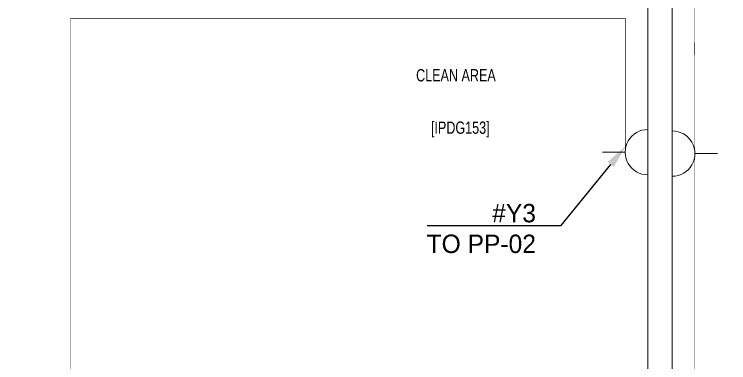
# Model space of a CAD drawing. Header units: metres. Extents: x 75097 to 220695, y -1557923 to -1361206.
# Drawn here: x 166743 to 172568, y -1407242 to -1404403 of the extents above; entities that cross this region are included whole.
import ezdxf
from ezdxf import colors
from ezdxf.entities.mleader import LeaderData, LeaderLine
from ezdxf.math import Vec2, Vec3

# ---------------------------------------------------------------- set-up
doc = ezdxf.new("R2010")
doc.units = ezdxf.units.M
doc.layers.get('0').update_dxf_attribs({"lineweight": 0})
doc.layers.add('A-100 - Copy$0$72_EGR_BASE_TEXT', color=8, linetype='Continuous', lineweight=0)
doc.layers.add('A-100 - Copy$0$Walls', color=8, linetype='Continuous', lineweight=0)
doc.layers.add('E-POWR', color=7, linetype='Continuous', lineweight=9, true_color=0x4e7e3e)
doc.styles.add('A-100 - Copy$0$X3G_ENTITY_2587EA', font='swisscl.ttf', dxfattribs={"height": 200})
doc.styles.get("Standard").update_dxf_attribs({"font": 'GOTHIC.TTF'})

# ---------------------------------------------------------------- blocks, each defined once
blk = doc.blocks.new('NORMAL SOCKET')
at = {"layer": 'E-POWR'}
for p, q in [((0, 307.7), (0, 615.4)), ((-307.7, 0), (307.7, 0))]:
    blk.add_line(p, q, dxfattribs=at)
blk.add_ellipse((0, 0), major_axis=(32.8, 305.9), ratio=1, start_param=4.81904, end_param=7.960633, dxfattribs=at)
blk = doc.blocks.new('A-100 - Copy')
at = {"layer": 'A-100 - Copy$0$Walls'}
for p, q in [((171908.3, -1402869.6, 0), (171908.3, -1408182.7, 0)), ((172108.3, -1402928.4, 0), (172108.3, -1409982.7, 0))]:
    blk.add_line(p, q, dxfattribs=at)
at = {"layer": 'A-100 - Copy$0$72_EGR_BASE_TEXT', "char_height": 100, "attachment_point": 2, "style": 'A-100 - Copy$0$X3G_ENTITY_2587EA'}
for s, insert in [('CLEAN AREA', (170343.9, -1404849.4)), ('[IPDG153]', (170379.5, -1405276.3))]:
    blk.add_mtext(s, dxfattribs=dict(at, insert=insert))

msp = doc.modelspace()

# ---------------------------------------------------------------- linework, layer by layer
at = {"layer": 'E-POWR', "const_width": 3}
msp.add_lwpolyline([(172208, -1402593.8), (172566.6, -1402593.8), (172566.6, -1403065.6), (172286.1, -1403065.6), (172292.9, -1405537.4), (172292.9, -1411248.1), (167493.6, -1411248.1), (161625.3, -1411248.1), (161622.7, -1412438.8), (161622.7, -1422439), (161622.7, -1432439), (161622.7, -1443656.7), (162330.4, -1443659.6)], dxfattribs=at)
at = {"layer": 'E-POWR', "const_width": 3, "elevation": 0}
msp.add_lwpolyline([(162394.4, -1406108.3), (163256.4, -1406299.3), (163256.4, -1409384.7), (163436.8, -1409643.8), (165555.8, -1409643.8), (167208.3, -1409643.8), (167200.8, -1409148.6), (167200.8, -1408760.8), (167200.8, -1404435.6), (171725.2, -1404435.6), (171725.2, -1405526.1)], dxfattribs=at)

# ---------------------------------------------------------------- block references
at = {"layer": 'E-POWR', "color": 85, "yscale": 0.6, "zscale": 0.6}
for p, xscale, rotation in [((171908.3, -1405526.1, 0), -0.6, 90), ((172108.3, -1405537.9, 0), 0.6, 270)]:
    msp.add_blockref('NORMAL SOCKET', p, dxfattribs=dict(at, xscale=xscale, rotation=rotation))

# ---------------------------------------------------------------- leaders
at = {"layer": 'E-POWR'}
ml = msp.add_multileader_mtext('Standard', dxfattribs=at)
ml.set_content('#Y3\\PTO PP-02', color=256)
ml.set_leader_properties()
ml.build(insert=Vec2(0, 0))
ml.multileader.update_dxf_attribs({"text_right_attachment_type": 6, "dogleg_length": 200, "arrow_head_size": 200})
ctx = ml.context
ctx.base_point, ctx.char_height, ctx.arrow_head_size, ctx.landing_gap_size, ctx.plane_origin = Vec3(170131.2, -1406024.6, 0), 150, 200, 0.09, Vec3(173129.8, -1405991.5, 0)
ctx.right_attachment, ctx.text_align_type = 6, 2
notes = []
notes.append((ctx, [(1, (1, 1, 0), (171196.6, -1406127.7, 0), (-1, 0), 200, [(0, [(171731.8, -1405472, 0)], 0, [])])]))
ctx.mtext.insert, ctx.mtext.alignment, ctx.mtext.flow_direction = Vec3(170996.5, -1405947.7, 0), 3, 5
for ctx, leaders in notes:
    for number, flags, end, landing, length, lines in leaders:
        leader = LeaderData()
        leader.index, (leader.has_last_leader_line, leader.has_dogleg_vector, leader.attachment_direction) = number, flags
        leader.last_leader_point, leader.dogleg_vector, leader.dogleg_length = Vec3(end), Vec3(landing), length
        for number, points, colour, breaks in lines:
            line = LeaderLine()
            line.index, line.vertices, line.color, line.breaks = number, Vec3.list(points), colors.encode_raw_color(colour), breaks
            leader.lines.append(line)
        ctx.leaders.append(leader)

# ---------------------------------------------------------------- next in the draw order: block references
msp.add_blockref('A-100 - Copy', (0, 0))

doc.saveas('drawing.dxf')
